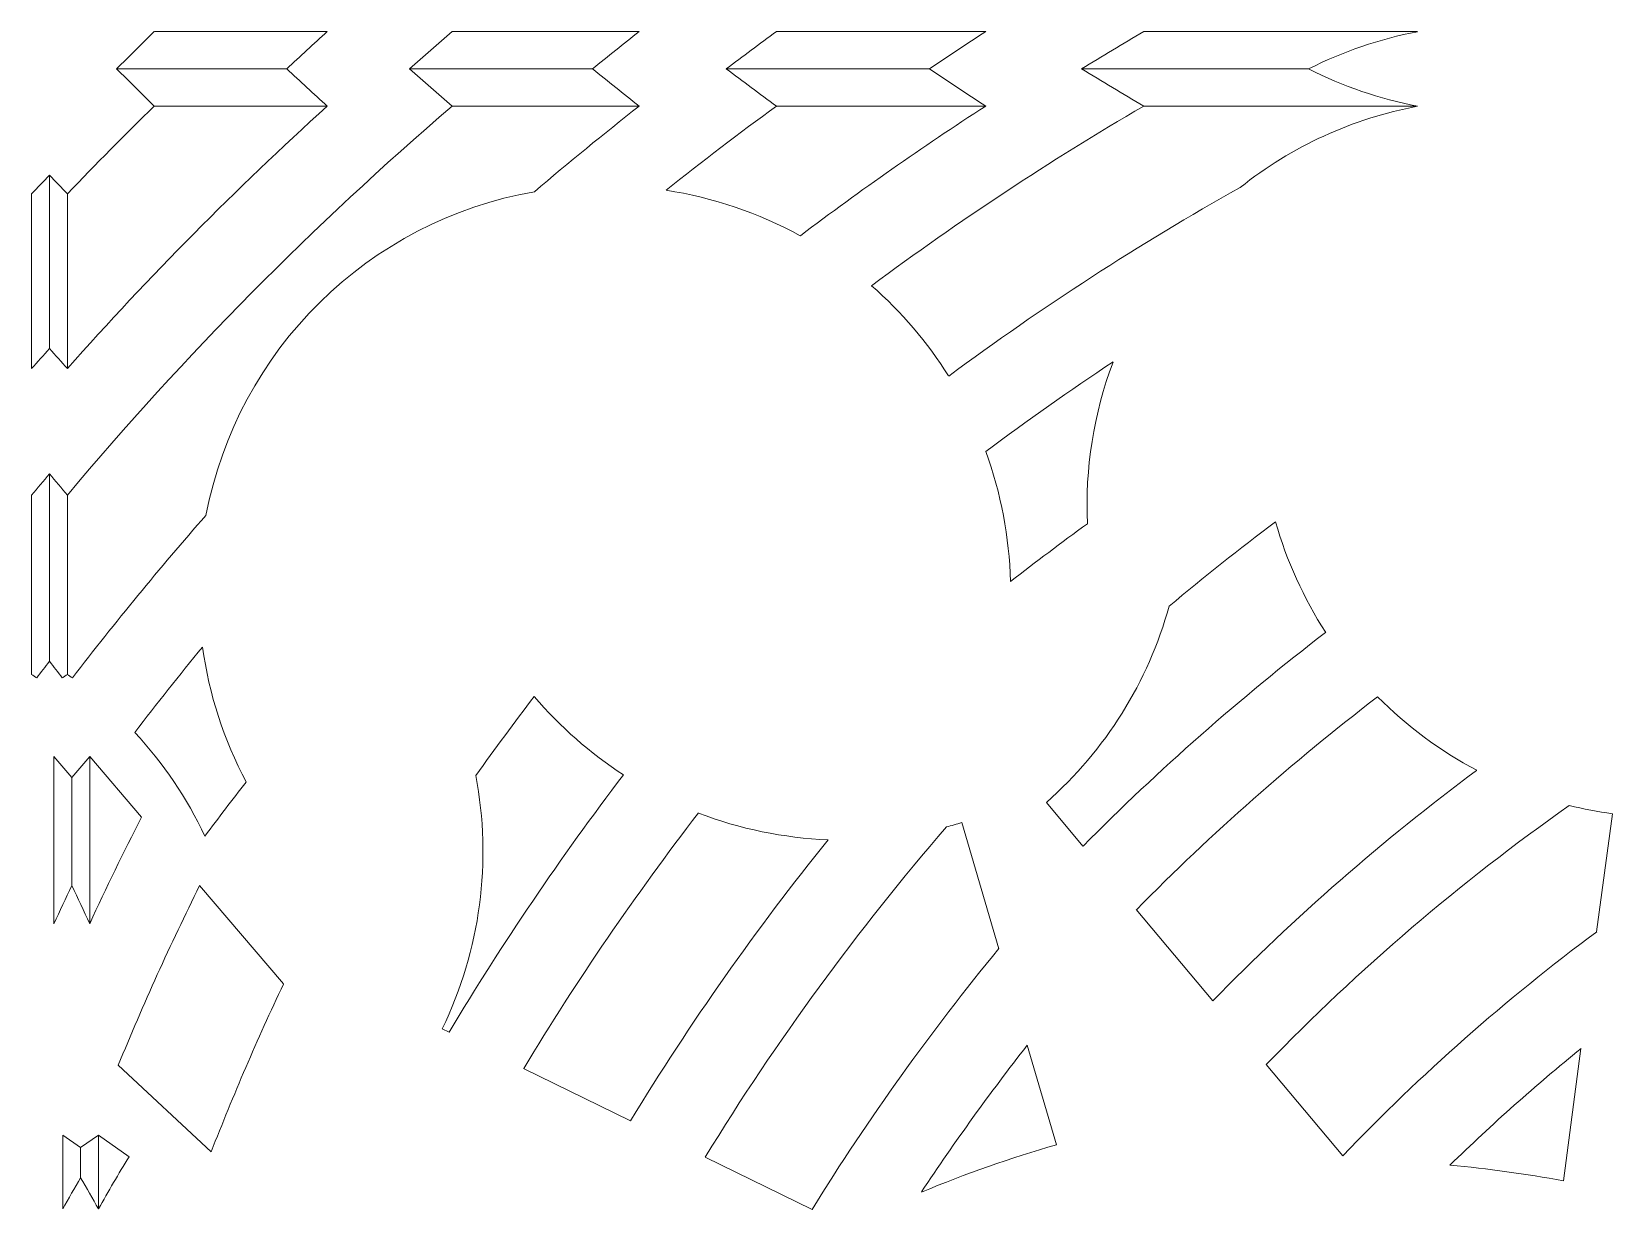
# Model space of a CAD drawing. Header units: millimetres. Extents: x 9082 to 10143, y -228 to 562.
import ezdxf

# ---------------------------------------------------------------- set-up
doc = ezdxf.new("R2010")
doc.units = ezdxf.units.MM
doc.layers.add('1', color=7, linetype='Continuous', lineweight=0, true_color=0xffffff)

msp = doc.modelspace()

# ---------------------------------------------------------------- linework, layer by layer
at = {"layer": '1', "lineweight": 13}
for p, q in [((9164.6, 562.4), (9280.7, 562.4)), ((9364.6, 562.4), (9490.1, 562.4)), ((9582.2, 562.4), (9722.7, 562.4)), ((9828.8, 562.4), (10012.6, 562.4)), ((9164.6, 512.4), (9280.7, 512.4)), ((9364.6, 512.4), (9490.1, 512.4)), ((9582.2, 512.4), (9722.7, 512.4)), ((9828.8, 512.4), (10012.6, 512.4)), ((9094.2, 466), (9094.2, 349.7)), ((9082.2, 453.5), (9082.2, 336.3)), ((9106.2, 336.3), (9106.2, 453.5)), ((9094.2, 265.5), (9094.2, 139.8)), ((9082.2, 251.4), (9082.2, 131)), ((9106.2, 131), (9106.2, 251.4)), ((9097.2, 76), (9097.2, -36.3)), ((9097.2, 76), (9109.2, 61.9)), ((9121.2, 76), (9109.2, 61.9)), ((9121.2, -36.3), (9121.2, 76)), ((9121.2, 76), (9155.9, 35.2)), ((9109.2, 61.9), (9109.2, -10.7)), ((9788, 15.8), (9763.4, 45.1)), ((10143.4, 37.4), (10132.8, -41.8)), ((9706.6, 31.5), (9731.5, -53.1)), ((9194.9, -10.7), (9251.2, -76.8)), ((9875.1, -88.1), (9823.8, -26.9)), ((9362.5, -109.1), (9357.9, -106.9)), ((9750.6, -117.9), (9770.2, -184.7)), ((10122.3, -120.1), (10110.5, -208.9)), ((9140.3, -131.3), (9202.7, -189.5)), ((9484.3, -168.6), (9412.5, -133.5)), ((9962.4, -192.2), (9911, -130.9)), ((9103.1, -178.2), (9103.1, -227.7)), ((9115.1, -186.6), (9103.1, -178.2)), ((9115.1, -186.6), (9127.1, -178.2)), ((9127.1, -227.7), (9127.1, -178.2)), ((9147.7, -192.7), (9127.1, -178.2)), ((9115.1, -186.6), (9115.1, -206.8)), ((9606.2, -228.1), (9534.4, -193))]:
    msp.add_line(p, q, dxfattribs=at)
at = {"layer": '1'}
for p, q in [((9139.3, 537.4), (9253.5, 537.4)), ((9335.9, 537.4), (9458.7, 537.4)), ((9548.6, 537.4), (9684.9, 537.4)), ((9787.1, 537.4), (9939.4, 537.4))]:
    msp.add_line(p, q, dxfattribs=at)
at = {"layer": '1', "lineweight": 13}
for centre, radius, start, end in [((10817.4, -1134), 2368.5, 134.2541, 135.1141), ((10817.4, -1134), 2289, 132.1724, 133.0963), ((10817.4, -1134), 2233.5, 130.5759, 131.5522), ((10817.4, -1134), 2154, 128.0403, 129.1068), ((10817.4, -1134), 2098.5, 126.0594, 127.2034), ((10817.4, -1134), 2019, 122.8346, 124.1208), ((10817.4, -1134), 1963.5, 120.2325, 121.6513), ((10817.4, 2208.9), 2368.5, 224.8859, 225.7459), ((10817.4, 2208.9), 2289, 226.9037, 227.8276), ((10817.4, 2208.9), 2233.5, 228.4478, 229.4241), ((10817.4, 2208.9), 2154, 230.8932, 231.9597), ((10817.4, 2208.9), 2098.5, 232.7966, 233.9406), ((10817.4, 2208.9), 2019, 235.8792, 237.1654), ((10817.4, 2208.9), 1963.5, 238.3487, 239.7675), ((10817.4, -1184), 2289, 132.1724, 138.381), ((10817.4, -1184), 2368.5, 134.2541, 136.26), ((10817.4, -1184), 2233.5, 130.5759, 140.0098), ((10817.4, -1184), 2154, 128.0403, 130.456), ((10817.4, -1184), 2098.5, 126.0594, 128.6024), ((10817.4, -1184), 2019, 122.8346, 127.1451), ((10817.4, -1184), 1963.5, 120.2325, 126.6215), ((10793.4, -1184), 2368.5, 135.8417, 136.26), ((7395, -1184), 2368.5, 43.74, 44.1583), ((10817.4, -1184), 1884, 119.3678, 126.4585), ((10793.4, -1184), 2289, 137.9307, 138.381), ((7395, -1184), 2289, 41.619, 42.0693), ((10817.4, -1184), 1828.5, 123.5012, 126.7756), ((10793.4, -1184), 2233.5, 139.5331, 140.0098), ((7395, -1184), 2233.5, 39.9902, 40.4669), ((10817.4, -1184), 2154, 138.6982, 142.4529), ((10817.4, -1184), 1749, 125.9361, 128.0518), ((10933.7, -1121.1), 1693.5, 126.8855, 129.9671), ((10933.7, -1121.1), 1614, 127.5119, 135.2207), ((10817.4, -1184), 2098.5, 140.5519, 142.5492), ((10793.4, -1184), 2154, 142.0791, 142.4529), ((7395, -1184), 2154, 37.5471, 37.9209), ((8928, -93.7), 272.5, 54.6761, 55.5475), ((9260.4, -93.7), 272.5, 124.4525, 125.3239), ((8952, -93.7), 272.5, 54.6761, 55.5475), ((10978.1, -1078.2), 1963.5, 142.5328, 144.4579), ((10933.7, -1121.1), 1558.5, 127.4648, 135.4081), ((8952, -93.7), 272.5, 25.2347, 42.9635), ((10933.7, -1121.1), 1479, 126.582, 135.701), ((10817.4, -1184), 2019, 142.0092, 143.3035), ((9112.7, 12.1), 272.5, 334.1179, 10.7996), ((10978.1, -1078.2), 1884, 142.6958, 149.0428), ((10933.7, -1121.1), 1423.5, 125.1424, 135.925), ((10832.4, -824.5), 1884, 152.8524, 155.2692), ((10978.1, -1078.2), 1828.5, 142.3786, 148.8927), ((10978.1, -1078.2), 1693.5, 139.1872, 148.4862), ((10978.1, -1078.2), 1749, 141.1025, 148.6609), ((10808.4, -824.5), 1884, 154.4108, 155.2692), ((7410, -824.5), 1884, 24.7308, 25.5892), ((10832.4, -824.5), 1828.5, 153.5732, 157.723), ((10933.7, -1121.1), 1344, 126.5755, 136.2783), ((10978.1, -1078.2), 1614, 140.567, 148.2149), ((10832.4, -824.5), 1749, 154.6931, 158.713), ((10978.1, -1078.2), 1558.5, 141.964, 146.427), ((10933.7, -1121.1), 1288.5, 129.0255, 134.2648), ((10002.2, -992.8), 840.7, 106.0181, 112.5653), ((9862.4, -635.4), 840.7, 148.2271, 150.9974), ((9957.8, -1035.6), 840.7, 79.535, 84.7762), ((9838.4, -635.4), 840.7, 149.3531, 150.9974), ((8391.8, -635.4), 840.7, 29.0026, 30.6469)]:
    msp.add_arc(centre, radius, start, end, dxfattribs=at)
at = {"layer": '1'}
for centre, start, end in [((10063.2, 294.6), 100.7069, 117.0188), ((10063.2, 780.2), 242.9812, 259.2931), ((10063.2, 244.6), 100.7069, 128.5187), ((9466.9, 186.6), 99.9665, 169.1877), ((9466.9, 186.6), 61.1882, 81.3034), ((9466.9, 186.6), 32.0718, 48.8854), ((10063.2, 244.6), 159.3561, 182.6374), ((9466.9, 186.6), 1.4062, 20.1842), ((10179.5, 307.6), 195.7844, 212.9893), ((9583.2, 249.5), 311.4089, 344.5401), ((9466.9, 186.6), 187.8509, 207.9661), ((9627.6, 292.3), 220.2689, 237.0824), ((10179.5, 307.6), 224.6809, 242.171), ((10179.5, 307.6), 256.166, 262.3937), ((9627.6, 292.3), 248.97, 267.748), ((9627.6, 292.3), 284.6142, 286.8514)]:
    msp.add_arc(centre, 272.5, start, end, dxfattribs=at)

doc.saveas('drawing.dxf')
